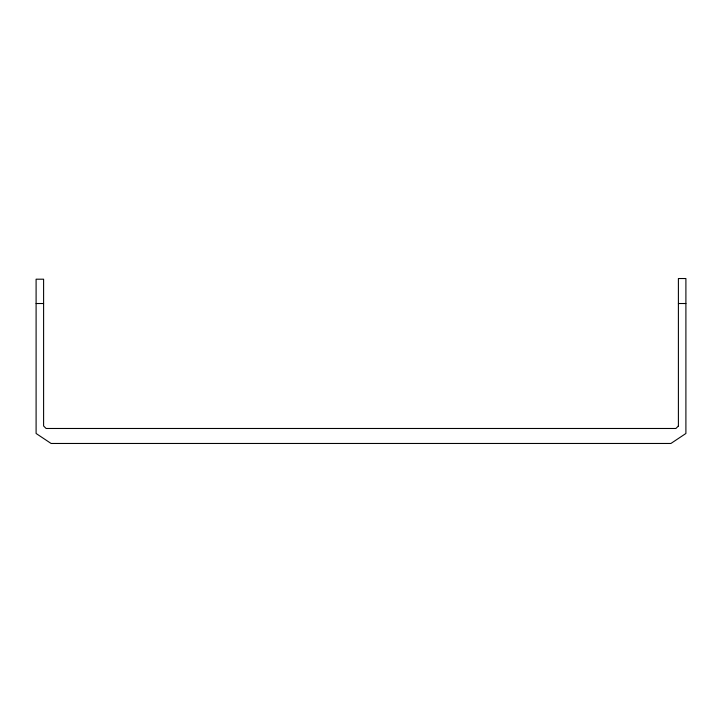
<?xml version="1.0" encoding="UTF-8"?>
<svg xmlns="http://www.w3.org/2000/svg" width="722" height="722" viewBox="0 0 722 722"><rect width="100%" height="100%" fill="white"/><g stroke="black" fill="none" stroke-linecap="round" stroke-linejoin="round"><path stroke-width="1.08" d="M36.1 303.52L43.6 303.52M678.4 303.52L685.9 303.52M678.4 425.98L675.9 428.48L46.1 428.48L43.6 425.98L43.6 279.197L36.1 279.197L36.1 433.48L51.1 443.47L670.9 443.47L685.9 433.48L685.9 278.53L678.4 278.53L678.4 425.98"/></g></svg>
